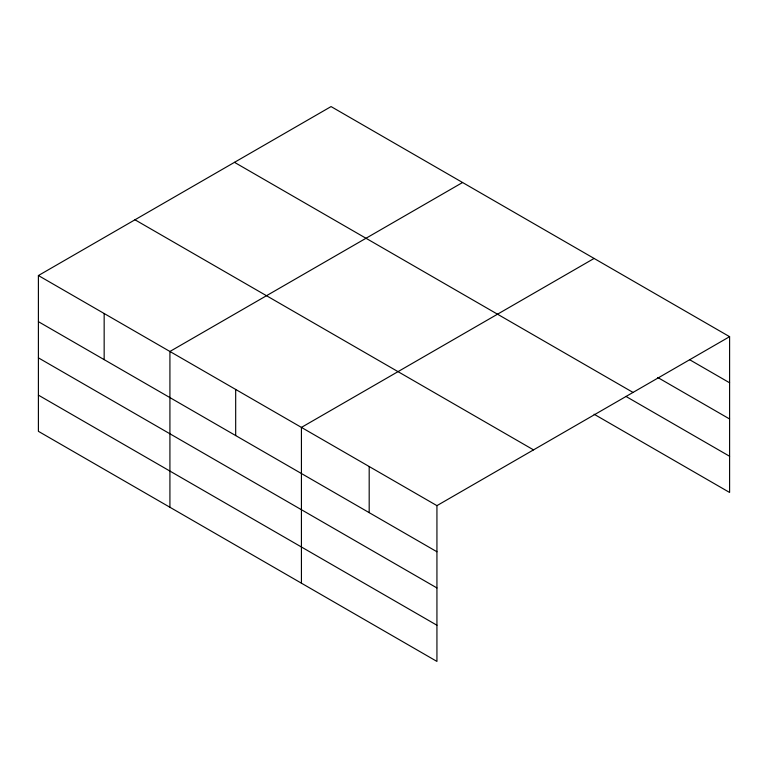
<?xml version="1.0" encoding="UTF-8"?>
<svg xmlns="http://www.w3.org/2000/svg" width="768" height="768" viewBox="0 0 768 768"><rect width="100%" height="100%" fill="white"/><g stroke="black" fill="none" stroke-linecap="round" stroke-linejoin="round"><path stroke-width="1.15" d="M436.934 587.952L436.934 505.642L38.4 275.539L38.4 431.328L436.934 661.421L436.934 587.952L38.4 357.85M594.096 414.221L729.6 492.461L729.6 336.672L331.066 106.579L38.4 275.539M462.576 182.506L169.92 351.475L169.92 507.264M594.096 258.442L301.43 427.402L301.43 583.19M436.934 505.642L729.6 336.672M689.568 359.674L729.6 382.79M657.744 377.491L729.6 418.982M234.48 162.336L633.024 392.429M625.92 396.403L729.6 456.269M134.976 219.782L533.52 449.875M38.4 321.667L436.934 551.76M38.4 395.136L436.934 625.238M369.187 466.522L369.187 512.64M235.68 389.443L235.68 435.562M104.16 313.507L104.16 359.626"/></g></svg>
